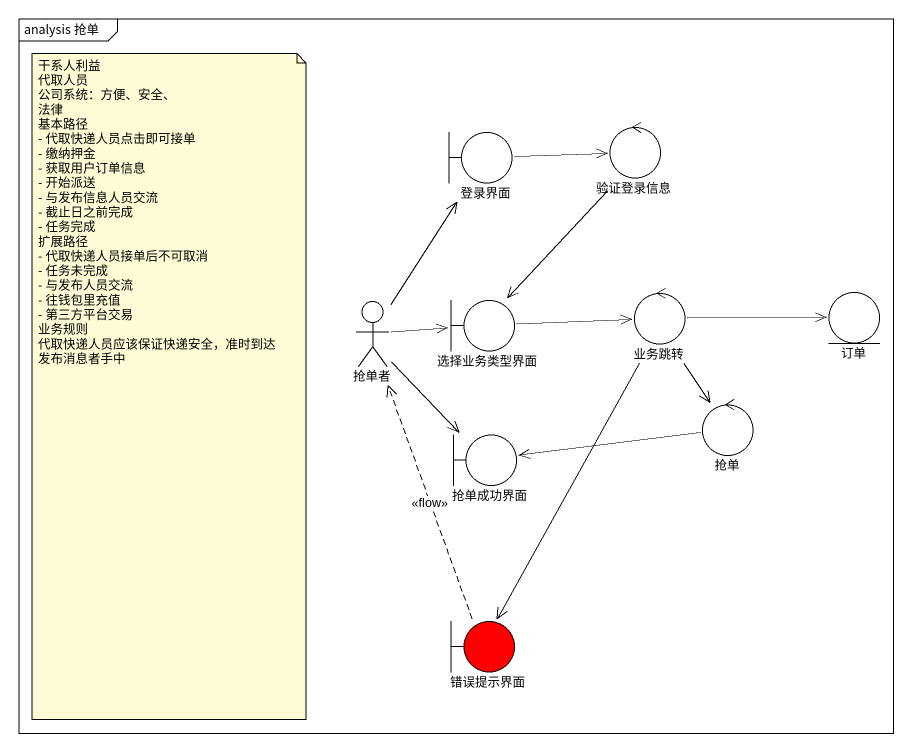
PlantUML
@startuml
mainframe analysis 抢单
boundary 登录界面
control 验证登录信息
actor 抢单者
boundary 选择业务类型界面
control 业务跳转
entity 订单
boundary 抢单成功界面
control 抢单
boundary 错误提示界面 #FF0000
登录界面 -right-> 验证登录信息
验证登录信息 --> 选择业务类型界面
抢单者 -up-> 登录界面
抢单者 -right-> 选择业务类型界面
抢单者 --> 抢单成功界面
选择业务类型界面 -right-> 业务跳转
业务跳转 -right-> 订单
业务跳转 --> 抢单
业务跳转 --> 错误提示界面
抢单 -left-> 抢单成功界面
错误提示界面 .up.> 抢单者 : <<flow>>
note as N1
  干系人利益
  代取人员
  公司系统：方便、安全、
  法律
  基本路径
  - 代取快递人员点击即可接单
  - 缴纳押金
  - 获取用户订单信息
  - 开始派送
  - 与发布信息人员交流
  - 截止日之前完成
  - 任务完成
  扩展路径
  - 代取快递人员接单后不可取消
  - 任务未完成
  - 与发布人员交流
  - 往钱包里充值
  - 第三方平台交易
  业务规则
  代取快递人员应该保证快递安全，准时到达发布消息者手中
end note
@enduml
